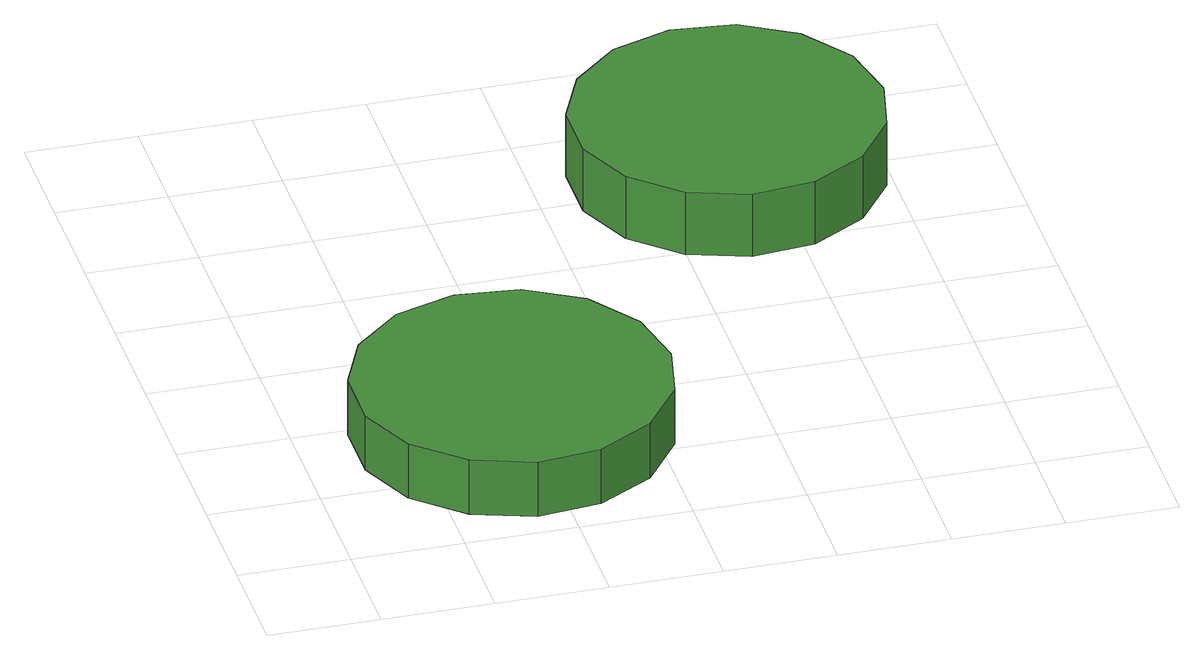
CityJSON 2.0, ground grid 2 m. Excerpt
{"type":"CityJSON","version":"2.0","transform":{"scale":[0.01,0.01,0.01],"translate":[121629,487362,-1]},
"CityObjects":{
"tree1":{"type":"SolitaryVegetationObject","attributes":{"function":"something"},"geometry":[{"type":"MultiSurface","lod":"1","boundaries":[[[0,1,2,3,4,5,6,7,8,9,10,11,12,13,14]],[[15,16,17,18,19,20,21,22,23,24,25,26,27,28,29]],[[0,29,28,1]],[[1,28,27,2]],[[2,27,26,3]],[[3,26,25,4]],[[4,25,24,5]],[[5,24,23,6]],[[6,23,22,7]],[[7,22,21,8]],[[8,21,20,9]],[[9,20,19,10]],[[10,19,18,11]],[[11,18,17,12]],[[12,17,16,13]],[[13,16,15,14]],[[14,15,29,0]]]}]},
"tree2":{"type":"SolitaryVegetationObject","attributes":{"function":"something"},"geometry":[{"type":"MultiSurface","lod":"1","boundaries":[[[30,31,32,33,34,35,36,37,38,39,40,41,42,43,44]],[[45,46,47,48,49,50,51,52,53,54,55,56,57,58,59]],[[30,59,58,31]],[[31,58,57,32]],[[32,57,56,33]],[[33,56,55,34]],[[34,55,54,35]],[[35,54,53,36]],[[36,53,52,37]],[[37,52,51,38]],[[38,51,50,39]],[[39,50,49,40]],[[40,49,48,41]],[[41,48,47,42]],[[42,47,46,43]],[[43,46,45,44]],[[44,45,59,30]]]}]}
},
"vertices":[
[649,328,183],[625,441,183],[557,535,183],[456,593,183],[341,605,183],[231,570,183],[144,492,183],[97,386,183],[97,270,183],[144,164,183],[231,87,183],[341,51,183],[456,63,183],[557,121,183],[625,215,183],[625,215,75],[557,121,75],[456,63,75],[341,51,75],[231,87,75],[144,164,75],[97,270,75],[97,386,75],[144,492,75],[231,570,75],[341,605,75],[456,593,75],[557,535,75],[625,441,75],[649,328,75],
[1207,1025,204],[1183,1137,204],[1116,1229,204],[1018,1286,204],[904,1298,204],[796,1262,204],[712,1186,204],[665,1082,204],[665,968,204],[712,864,204],[796,788,204],[904,753,204],[1018,765,204],[1116,822,204],[1183,914,204],[1183,914,80],[1116,822,80],[1018,765,80],[904,753,80],[796,788,80],[712,864,80],[665,968,80],[665,1082,80],[712,1186,80],[796,1262,80],[904,1298,80],[1018,1286,80],[1116,1229,80],[1183,1137,80],[1207,1025,80]
]}
